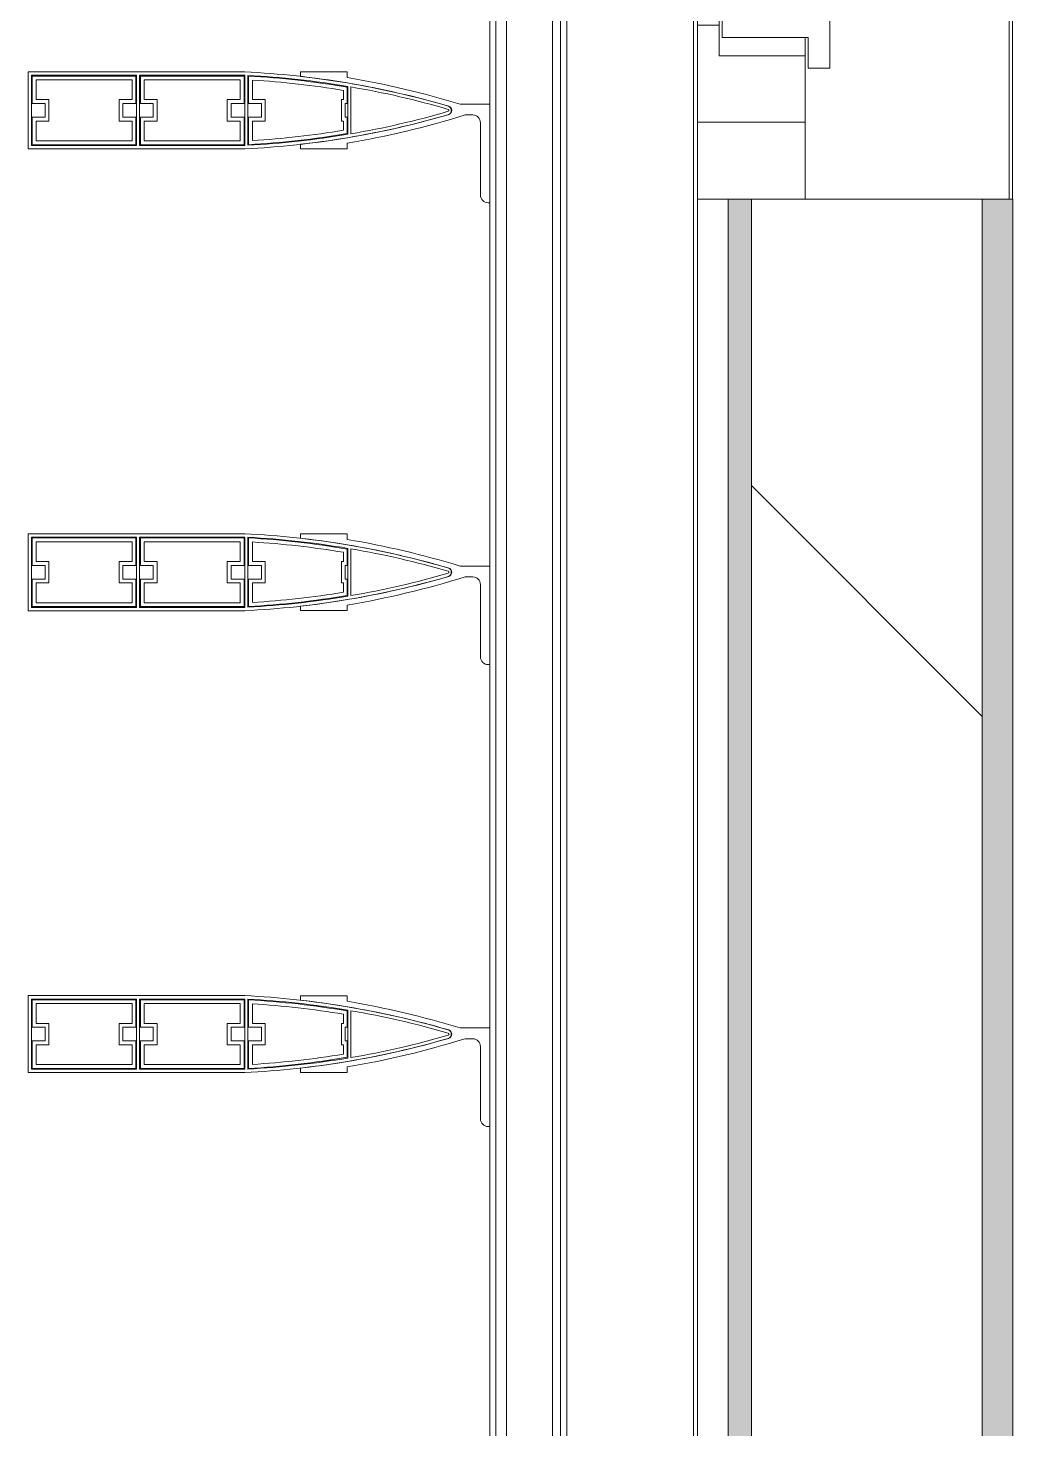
# Model space of a CAD drawing. Header units: millimetres. Extents: x 48966 to 155647, y -43515 to 26217.
# Drawn here: x 56392 to 57032, y -19289 to -18379 of the extents above; entities that cross this region are included whole.
import ezdxf

# ---------------------------------------------------------------- set-up
doc = ezdxf.new("R2010")
doc.units = ezdxf.units.MM
for name, color, linetype, lineweight in [('Каркас_Импост', 7, 'Continuous', 9), ('Обобщенные модели', 7, 'Continuous', 9), ('Обобщенные модели-1', 7, 'Continuous', 18), ('Общие ребра', 7, 'Continuous', 9), ('Окна', 7, 'Continuous', 9), ('Остекление', 7, 'Continuous', 9), ('Перекрытия', 7, 'Continuous', 9), ('Стены', 7, 'Continuous', 9), ('Стены-1', 7, 'Continuous', 18), ('Штриховка разреза-1', 7, 'Continuous', 9)]:
    doc.layers.add(name, color=color, linetype=linetype, lineweight=lineweight)
doc.layers.add('Окна-1', color=7, linetype='Continuous', lineweight=9, true_color=0x804000)
pattern_1 = [(0, (0, 0), (812.8, 203.2), [67.056, -542.544, 67.056, -542.544, -3251.2]), (0, (0, 0), (812.8, 203.2), [-1219.2, 67.056, -1152.144, 67.056, -542.544, -1422.4]), (0, (0, 0), (812.8, 203.2), [-3048, 67.056, -339.344, 67.056, -948.944]), (120, (304.8, 101.6), (-582.37636, 602.30545), [67.056, -542.544, 67.056, -542.544, -3251.2]), (120, (304.8, 101.6), (-582.37636, 602.30545), [-1219.2, 67.056, -1152.144, 67.056, -542.544, -1422.4]), (120, (304.8, 101.6), (-582.37636, 602.30545), [-3048, 67.056, -339.344, 67.056, -948.944]), (240, (406.4, 508), (-230.42364, -805.50545), [67.056, -542.544, 67.056, -542.544, -3251.2]), (240, (406.4, 508), (-230.42364, -805.50545), [-1219.2, 67.056, -1152.144, 67.056, -542.544, -1422.4]), (240, (406.4, 508), (-230.42364, -805.50545), [-3048, 67.056, -339.344, 67.056, -948.944])]
pattern_2 = [(146.31, (18263.91, 56609.08), (-1066.80005, 533.399), [201.168, -1722.033]), (146.31, (18231.91, 56598.42), (-1066.80005, 533.399), [201.168, -1722.033]), (146.31, (18231.91, 56662.42), (-1066.80005, 533.399), [201.168, -1722.033])]

# ---------------------------------------------------------------- blocks, each defined once
blk = doc.blocks.new('Обвязочная балка 1 - Обвязочная балка 1-1451838-План 5-го этажа на отм_ _12_600')
at = {"layer": 'Обобщенные модели'}
for p, q in [((56702.6, 20067.13), (56702.54, -21690.88)), ((56732.42, -21690.88), (56732.47, 20067.13))]:
    blk.add_line(p, q, dxfattribs=at)
at = {"layer": 'Обобщенные модели-1'}
for p, q in [((56691.68, 20067.13), (56691.62, -21690.88)), ((56695.62, -21690.88), (56695.68, 20067.13)), ((56737.68, 20067.13), (56737.62, -21690.88)), ((56741.62, -21690.88), (56741.68, 20067.13))]:
    blk.add_line(p, q, dxfattribs=at)
blk = doc.blocks.new('Профиль ламели318 - Профиль ламели-1539501-План 5-го этажа на отм_ _12_600')
at = {"layer": 'Обобщенные модели-1'}
for p, q in [((64006.85, 24507.07), (64006.85, 24366.17)), ((64056.85, 24507.07), (64006.85, 24507.07)), ((64009.05, 24436.47), (64009.05, 24504.87)), ((64009.05, 24504.87), (64054.65, 24504.87)), ((64054.65, 24504.87), (64054.65, 24436.47)), ((64056.85, 24366.17), (64056.85, 24507.07)), ((64027.4, 24504.37), (64009.55, 24504.37)), ((64009.55, 24504.37), (64009.55, 24436.97)), ((64012.05, 24439.47), (64012.05, 24501.87)), ((64012.05, 24501.87), (64024.9, 24501.87)), ((64024.9, 24501.87), (64024.9, 24493.47)), ((64027.4, 24495.97), (64027.4, 24504.37)), ((64036.3, 24495.97), (64027.4, 24495.97)), ((64054.15, 24504.37), (64036.3, 24504.37)), ((64036.3, 24504.37), (64036.3, 24495.97)), ((64038.8, 24493.47), (64038.8, 24501.87)), ((64038.8, 24501.87), (64051.65, 24501.87)), ((64051.65, 24501.87), (64051.65, 24439.47)), ((64054.15, 24436.97), (64054.15, 24504.37)), ((64024.9, 24493.47), (64038.8, 24493.47)), ((64038.8, 24447.87), (64024.9, 24447.87)), ((64024.9, 24447.87), (64024.9, 24439.47)), ((64027.4, 24436.97), (64027.4, 24445.37)), ((64027.4, 24445.37), (64036.3, 24445.37)), ((64036.3, 24445.37), (64036.3, 24436.97)), ((64038.8, 24439.47), (64038.8, 24447.87)), ((64054.65, 24436.47), (64009.05, 24436.47)), ((64009.05, 24434.57), (64054.65, 24434.57)), ((64009.05, 24366.17), (64009.05, 24434.57)), ((64009.55, 24436.97), (64027.4, 24436.97)), ((64027.4, 24434.07), (64009.55, 24434.07)), ((64009.55, 24434.07), (64009.55, 24366.67)), ((64024.9, 24439.47), (64012.05, 24439.47)), ((64027.4, 24425.67), (64027.4, 24434.07)), ((64036.3, 24436.97), (64054.15, 24436.97)), ((64054.15, 24434.07), (64036.3, 24434.07)), ((64036.3, 24434.07), (64036.3, 24425.67)), ((64051.65, 24439.47), (64038.8, 24439.47)), ((64054.15, 24366.67), (64054.15, 24434.07)), ((64054.65, 24434.57), (64054.65, 24366.17)), ((64012.05, 24369.17), (64012.05, 24431.57)), ((64012.05, 24431.57), (64024.9, 24431.57)), ((64024.9, 24431.57), (64024.9, 24423.17)), ((64024.9, 24423.17), (64038.8, 24423.17)), ((64036.3, 24425.67), (64027.4, 24425.67)), ((64038.8, 24423.17), (64038.8, 24431.57)), ((64038.8, 24431.57), (64051.65, 24431.57)), ((64051.65, 24431.57), (64051.65, 24369.17)), ((64038.8, 24377.57), (64024.9, 24377.57)), ((64024.9, 24377.57), (64024.9, 24369.17)), ((64038.8, 24369.17), (64038.8, 24377.57)), ((64024.9, 24369.17), (64012.05, 24369.17)), ((64027.4, 24366.67), (64027.4, 24375.07)), ((64027.4, 24375.07), (64036.3, 24375.07)), ((64036.3, 24375.07), (64036.3, 24366.67)), ((64051.65, 24369.17), (64038.8, 24369.17)), ((64054.65, 24366.17), (64009.05, 24366.17)), ((64009.15, 24364.27), (64054.55, 24364.27)), ((64009.55, 24366.67), (64027.4, 24366.67)), ((64027.4, 24363.77), (64009.55, 24363.77)), ((64012.2, 24361.27), (64024.9, 24361.27)), ((64024.9, 24361.27), (64024.9, 24352.87)), ((64027.4, 24355.37), (64027.4, 24363.77)), ((64036.3, 24366.67), (64054.15, 24366.67)), ((64054.15, 24363.77), (64036.3, 24363.77)), ((64036.3, 24363.77), (64036.3, 24355.37)), ((64038.8, 24352.87), (64038.8, 24361.27)), ((64038.8, 24361.27), (64051.51, 24361.27)), ((64024.9, 24352.87), (64038.8, 24352.87)), ((64036.3, 24355.37), (64027.4, 24355.37)), ((64009.78, 24330.07), (64006.93, 24330.07)), ((64006.93, 24330.07), (64006.93, 24299.67)), ((64056.78, 24330.07), (64053.92, 24330.07)), ((64056.78, 24299.67), (64056.78, 24330.07)), ((64006.93, 24299.67), (64010.54, 24299.67)), ((64047.38, 24299.17), (64016.33, 24299.17)), ((64016.65, 24297.27), (64047.05, 24297.27)), ((64016.8, 24299.67), (64027.4, 24299.67)), ((64024.9, 24302.17), (64018.88, 24302.17)), ((64038.8, 24303.47), (64024.9, 24303.47)), ((64024.9, 24303.47), (64024.9, 24302.17)), ((64027.4, 24299.67), (64027.4, 24300.97)), ((64027.4, 24300.97), (64036.3, 24300.97)), ((64036.3, 24300.97), (64036.3, 24299.67)), ((64036.3, 24299.67), (64046.9, 24299.67)), ((64038.8, 24302.17), (64038.8, 24303.47)), ((64044.82, 24302.17), (64038.8, 24302.17)), ((64053.16, 24299.67), (64056.78, 24299.67)), ((64028.85, 24223.05), (64028.85, 24218.07)), ((64035.85, 24207.07), (64035.85, 24226.28)), ((63971.85, 24208.07), (63971.85, 24207.07)), ((63971.85, 24207.07), (64035.85, 24207.07)), ((64023.85, 24213.07), (63976.85, 24213.07))]:
    blk.add_line(p, q, dxfattribs=at)
for centre, radius, start, end in [((64580.65, 24394.57), 574.5, 182.83378, 196.22578), ((64580.66, 24394.33), 572.3, 183.01095, 189.5715), ((64580.45, 24395.88), 571.8, 183.21931, 189.68667), ((64580.46, 24395.6), 569.3, 183.45714, 189.44574), ((63483.05, 24394.57), 574.5, 343.77422, 357.16622), ((63483.24, 24395.6), 569.3, 350.55426, 356.54286), ((63483.25, 24395.88), 571.8, 350.31333, 356.78069), ((63483.04, 24394.33), 572.3, 350.4285, 356.98905), ((64580.65, 24394.57), 574.5, 186.44653, 196.25765), ((63483.05, 24394.57), 574.5, 343.74235, 353.55347), ((64577.15, 24394.57), 574.5, 189.50836, 197.37116), ((64548.98, 24386.76), 539.8, 189.54278, 196.43437), ((63514.72, 24386.76), 539.8, 343.56563, 350.45722), ((63486.55, 24394.57), 574.5, 342.96606, 350.49164), ((64031.85, 24235.07), 3, 200, 340), ((64031.85, 24234.53), 2.84, 196.25765, 343.74235), ((64031.85, 24234.22), 0.645, 196.43437, 343.56563), ((64023.85, 24218.07), 5, 270, 0), ((63976.85, 24208.07), 5, 90, 180)]:
    blk.add_arc(centre, radius, start, end, dxfattribs=at)
blk = doc.blocks.new('Профиль ламели319 - Профиль ламели-1539765-План 5-го этажа на отм_ _12_600')
at = {"layer": 'Обобщенные модели-1'}
for p, q in [((64006.85, 24507.07), (64006.85, 24366.17)), ((64056.85, 24507.07), (64006.85, 24507.07)), ((64009.05, 24436.47), (64009.05, 24504.87)), ((64009.05, 24504.87), (64054.65, 24504.87)), ((64054.65, 24504.87), (64054.65, 24436.47)), ((64056.85, 24366.17), (64056.85, 24507.07)), ((64027.4, 24504.37), (64009.55, 24504.37)), ((64009.55, 24504.37), (64009.55, 24436.97)), ((64012.05, 24439.47), (64012.05, 24501.87)), ((64012.05, 24501.87), (64024.9, 24501.87)), ((64024.9, 24501.87), (64024.9, 24493.47)), ((64027.4, 24495.97), (64027.4, 24504.37)), ((64036.3, 24495.97), (64027.4, 24495.97)), ((64054.15, 24504.37), (64036.3, 24504.37)), ((64036.3, 24504.37), (64036.3, 24495.97)), ((64038.8, 24493.47), (64038.8, 24501.87)), ((64038.8, 24501.87), (64051.65, 24501.87)), ((64051.65, 24501.87), (64051.65, 24439.47)), ((64054.15, 24436.97), (64054.15, 24504.37)), ((64024.9, 24493.47), (64038.8, 24493.47)), ((64038.8, 24447.87), (64024.9, 24447.87)), ((64024.9, 24447.87), (64024.9, 24439.47)), ((64027.4, 24436.97), (64027.4, 24445.37)), ((64027.4, 24445.37), (64036.3, 24445.37)), ((64036.3, 24445.37), (64036.3, 24436.97)), ((64038.8, 24439.47), (64038.8, 24447.87)), ((64054.65, 24436.47), (64009.05, 24436.47)), ((64009.05, 24434.57), (64054.65, 24434.57)), ((64009.05, 24366.17), (64009.05, 24434.57)), ((64009.55, 24436.97), (64027.4, 24436.97)), ((64027.4, 24434.07), (64009.55, 24434.07)), ((64009.55, 24434.07), (64009.55, 24366.67)), ((64024.9, 24439.47), (64012.05, 24439.47)), ((64027.4, 24425.67), (64027.4, 24434.07)), ((64036.3, 24436.97), (64054.15, 24436.97)), ((64054.15, 24434.07), (64036.3, 24434.07)), ((64036.3, 24434.07), (64036.3, 24425.67)), ((64051.65, 24439.47), (64038.8, 24439.47)), ((64054.15, 24366.67), (64054.15, 24434.07)), ((64054.65, 24434.57), (64054.65, 24366.17)), ((64012.05, 24369.17), (64012.05, 24431.57)), ((64012.05, 24431.57), (64024.9, 24431.57)), ((64024.9, 24431.57), (64024.9, 24423.17)), ((64024.9, 24423.17), (64038.8, 24423.17)), ((64036.3, 24425.67), (64027.4, 24425.67)), ((64038.8, 24423.17), (64038.8, 24431.57)), ((64038.8, 24431.57), (64051.65, 24431.57)), ((64051.65, 24431.57), (64051.65, 24369.17)), ((64038.8, 24377.57), (64024.9, 24377.57)), ((64024.9, 24377.57), (64024.9, 24369.17)), ((64038.8, 24369.17), (64038.8, 24377.57)), ((64024.9, 24369.17), (64012.05, 24369.17)), ((64027.4, 24366.67), (64027.4, 24375.07)), ((64027.4, 24375.07), (64036.3, 24375.07)), ((64036.3, 24375.07), (64036.3, 24366.67)), ((64051.65, 24369.17), (64038.8, 24369.17)), ((64054.65, 24366.17), (64009.05, 24366.17)), ((64009.15, 24364.27), (64054.55, 24364.27)), ((64009.55, 24366.67), (64027.4, 24366.67)), ((64027.4, 24363.77), (64009.55, 24363.77)), ((64012.2, 24361.27), (64024.9, 24361.27)), ((64024.9, 24361.27), (64024.9, 24352.87)), ((64027.4, 24355.37), (64027.4, 24363.77)), ((64036.3, 24366.67), (64054.15, 24366.67)), ((64054.15, 24363.77), (64036.3, 24363.77)), ((64036.3, 24363.77), (64036.3, 24355.37)), ((64038.8, 24352.87), (64038.8, 24361.27)), ((64038.8, 24361.27), (64051.51, 24361.27)), ((64024.9, 24352.87), (64038.8, 24352.87)), ((64036.3, 24355.37), (64027.4, 24355.37)), ((64009.78, 24330.07), (64006.93, 24330.07)), ((64006.93, 24330.07), (64006.93, 24299.67)), ((64056.78, 24330.07), (64053.92, 24330.07)), ((64056.78, 24299.67), (64056.78, 24330.07)), ((64006.93, 24299.67), (64010.54, 24299.67)), ((64047.38, 24299.17), (64016.33, 24299.17)), ((64016.65, 24297.27), (64047.05, 24297.27)), ((64016.8, 24299.67), (64027.4, 24299.67)), ((64024.9, 24302.17), (64018.88, 24302.17)), ((64038.8, 24303.47), (64024.9, 24303.47)), ((64024.9, 24303.47), (64024.9, 24302.17)), ((64027.4, 24299.67), (64027.4, 24300.97)), ((64027.4, 24300.97), (64036.3, 24300.97)), ((64036.3, 24300.97), (64036.3, 24299.67)), ((64036.3, 24299.67), (64046.9, 24299.67)), ((64038.8, 24302.17), (64038.8, 24303.47)), ((64044.82, 24302.17), (64038.8, 24302.17)), ((64053.16, 24299.67), (64056.78, 24299.67)), ((64028.85, 24223.05), (64028.85, 24218.07)), ((64035.85, 24207.07), (64035.85, 24226.28)), ((63971.85, 24208.07), (63971.85, 24207.07)), ((63971.85, 24207.07), (64035.85, 24207.07)), ((64023.85, 24213.07), (63976.85, 24213.07))]:
    blk.add_line(p, q, dxfattribs=at)
for centre, radius, start, end in [((64580.65, 24394.57), 574.5, 182.83378, 196.22578), ((64580.66, 24394.33), 572.3, 183.01095, 189.5715), ((64580.45, 24395.88), 571.8, 183.21931, 189.68667), ((64580.46, 24395.6), 569.3, 183.45714, 189.44574), ((63483.05, 24394.57), 574.5, 343.77422, 357.16622), ((63483.24, 24395.6), 569.3, 350.55426, 356.54286), ((63483.25, 24395.88), 571.8, 350.31333, 356.78069), ((63483.04, 24394.33), 572.3, 350.4285, 356.98905), ((64580.65, 24394.57), 574.5, 186.44653, 196.25765), ((63483.05, 24394.57), 574.5, 343.74235, 353.55347), ((64577.15, 24394.57), 574.5, 189.50836, 197.37116), ((64548.98, 24386.76), 539.8, 189.54278, 196.43437), ((63514.72, 24386.76), 539.8, 343.56563, 350.45722), ((63486.55, 24394.57), 574.5, 342.96606, 350.49164), ((64031.85, 24235.07), 3, 200, 340), ((64031.85, 24234.53), 2.84, 196.25765, 343.74235), ((64031.85, 24234.22), 0.645, 196.43437, 343.56563), ((64023.85, 24218.07), 5, 270, 0), ((63976.85, 24208.07), 5, 90, 180)]:
    blk.add_arc(centre, radius, start, end, dxfattribs=at)
blk = doc.blocks.new('Профиль ламели320 - Профиль ламели-1540029-План 5-го этажа на отм_ _12_600')
at = {"layer": 'Обобщенные модели-1'}
for p, q in [((64006.85, 24507.07), (64006.85, 24366.17)), ((64056.85, 24507.07), (64006.85, 24507.07)), ((64009.05, 24436.47), (64009.05, 24504.87)), ((64009.05, 24504.87), (64054.65, 24504.87)), ((64054.65, 24504.87), (64054.65, 24436.47)), ((64056.85, 24366.17), (64056.85, 24507.07)), ((64027.4, 24504.37), (64009.55, 24504.37)), ((64009.55, 24504.37), (64009.55, 24436.97)), ((64012.05, 24439.47), (64012.05, 24501.87)), ((64012.05, 24501.87), (64024.9, 24501.87)), ((64024.9, 24501.87), (64024.9, 24493.47)), ((64027.4, 24495.97), (64027.4, 24504.37)), ((64036.3, 24495.97), (64027.4, 24495.97)), ((64054.15, 24504.37), (64036.3, 24504.37)), ((64036.3, 24504.37), (64036.3, 24495.97)), ((64038.8, 24493.47), (64038.8, 24501.87)), ((64038.8, 24501.87), (64051.65, 24501.87)), ((64051.65, 24501.87), (64051.65, 24439.47)), ((64054.15, 24436.97), (64054.15, 24504.37)), ((64024.9, 24493.47), (64038.8, 24493.47)), ((64038.8, 24447.87), (64024.9, 24447.87)), ((64024.9, 24447.87), (64024.9, 24439.47)), ((64027.4, 24436.97), (64027.4, 24445.37)), ((64027.4, 24445.37), (64036.3, 24445.37)), ((64036.3, 24445.37), (64036.3, 24436.97)), ((64038.8, 24439.47), (64038.8, 24447.87)), ((64054.65, 24436.47), (64009.05, 24436.47)), ((64009.05, 24434.57), (64054.65, 24434.57)), ((64009.05, 24366.17), (64009.05, 24434.57)), ((64009.55, 24436.97), (64027.4, 24436.97)), ((64027.4, 24434.07), (64009.55, 24434.07)), ((64009.55, 24434.07), (64009.55, 24366.67)), ((64024.9, 24439.47), (64012.05, 24439.47)), ((64027.4, 24425.67), (64027.4, 24434.07)), ((64036.3, 24436.97), (64054.15, 24436.97)), ((64054.15, 24434.07), (64036.3, 24434.07)), ((64036.3, 24434.07), (64036.3, 24425.67)), ((64051.65, 24439.47), (64038.8, 24439.47)), ((64054.15, 24366.67), (64054.15, 24434.07)), ((64054.65, 24434.57), (64054.65, 24366.17)), ((64012.05, 24369.17), (64012.05, 24431.57)), ((64012.05, 24431.57), (64024.9, 24431.57)), ((64024.9, 24431.57), (64024.9, 24423.17)), ((64024.9, 24423.17), (64038.8, 24423.17)), ((64036.3, 24425.67), (64027.4, 24425.67)), ((64038.8, 24423.17), (64038.8, 24431.57)), ((64038.8, 24431.57), (64051.65, 24431.57)), ((64051.65, 24431.57), (64051.65, 24369.17)), ((64038.8, 24377.57), (64024.9, 24377.57)), ((64024.9, 24377.57), (64024.9, 24369.17)), ((64038.8, 24369.17), (64038.8, 24377.57)), ((64024.9, 24369.17), (64012.05, 24369.17)), ((64027.4, 24366.67), (64027.4, 24375.07)), ((64027.4, 24375.07), (64036.3, 24375.07)), ((64036.3, 24375.07), (64036.3, 24366.67)), ((64051.65, 24369.17), (64038.8, 24369.17)), ((64054.65, 24366.17), (64009.05, 24366.17)), ((64009.15, 24364.27), (64054.55, 24364.27)), ((64009.55, 24366.67), (64027.4, 24366.67)), ((64027.4, 24363.77), (64009.55, 24363.77)), ((64012.2, 24361.27), (64024.9, 24361.27)), ((64024.9, 24361.27), (64024.9, 24352.87)), ((64027.4, 24355.37), (64027.4, 24363.77)), ((64036.3, 24366.67), (64054.15, 24366.67)), ((64054.15, 24363.77), (64036.3, 24363.77)), ((64036.3, 24363.77), (64036.3, 24355.37)), ((64038.8, 24352.87), (64038.8, 24361.27)), ((64038.8, 24361.27), (64051.51, 24361.27)), ((64024.9, 24352.87), (64038.8, 24352.87)), ((64036.3, 24355.37), (64027.4, 24355.37)), ((64009.78, 24330.07), (64006.93, 24330.07)), ((64006.93, 24330.07), (64006.93, 24299.67)), ((64056.78, 24330.07), (64053.92, 24330.07)), ((64056.78, 24299.67), (64056.78, 24330.07)), ((64006.93, 24299.67), (64010.54, 24299.67)), ((64047.38, 24299.17), (64016.33, 24299.17)), ((64016.65, 24297.27), (64047.05, 24297.27)), ((64016.8, 24299.67), (64027.4, 24299.67)), ((64024.9, 24302.17), (64018.88, 24302.17)), ((64038.8, 24303.47), (64024.9, 24303.47)), ((64024.9, 24303.47), (64024.9, 24302.17)), ((64027.4, 24299.67), (64027.4, 24300.97)), ((64027.4, 24300.97), (64036.3, 24300.97)), ((64036.3, 24300.97), (64036.3, 24299.67)), ((64036.3, 24299.67), (64046.9, 24299.67)), ((64038.8, 24302.17), (64038.8, 24303.47)), ((64044.82, 24302.17), (64038.8, 24302.17)), ((64053.16, 24299.67), (64056.78, 24299.67)), ((64028.85, 24223.05), (64028.85, 24218.07)), ((64035.85, 24207.07), (64035.85, 24226.28)), ((63971.85, 24208.07), (63971.85, 24207.07)), ((63971.85, 24207.07), (64035.85, 24207.07)), ((64023.85, 24213.07), (63976.85, 24213.07))]:
    blk.add_line(p, q, dxfattribs=at)
for centre, radius, start, end in [((64580.65, 24394.57), 574.5, 182.83378, 196.22578), ((64580.66, 24394.33), 572.3, 183.01095, 189.5715), ((64580.45, 24395.88), 571.8, 183.21931, 189.68667), ((64580.46, 24395.6), 569.3, 183.45714, 189.44574), ((63483.05, 24394.57), 574.5, 343.77422, 357.16622), ((63483.24, 24395.6), 569.3, 350.55426, 356.54286), ((63483.25, 24395.88), 571.8, 350.31333, 356.78069), ((63483.04, 24394.33), 572.3, 350.4285, 356.98905), ((64580.65, 24394.57), 574.5, 186.44653, 196.25765), ((63483.05, 24394.57), 574.5, 343.74235, 353.55347), ((64577.15, 24394.57), 574.5, 189.50836, 197.37116), ((64548.98, 24386.76), 539.8, 189.54278, 196.43437), ((63514.72, 24386.76), 539.8, 343.56563, 350.45722), ((63486.55, 24394.57), 574.5, 342.96606, 350.49164), ((64031.85, 24235.07), 3, 200, 340), ((64031.85, 24234.53), 2.84, 196.25765, 343.74235), ((64031.85, 24234.22), 0.645, 196.43437, 343.56563), ((64023.85, 24218.07), 5, 270, 0), ((63976.85, 24208.07), 5, 90, 180)]:
    blk.add_arc(centre, radius, start, end, dxfattribs=at)
blk = doc.blocks.new('Окно 2-Распашное - Один переплет с многокамерным стеклопакетом - 30674-99 - ОК-1 1200-1800-V64-План 5-го этажа на отм_ _12_600')
at = {"layer": 'Остекление'}
h = blk.add_hatch(dxfattribs=at)
h.set_pattern_fill('FP_34', color=256, style=0, pattern_type=2)
h.set_pattern_definition(pattern_2)
h.paths.add_polyline_path([(-458, 62.5), (-70, 62.5), (-70, 66.5), (-458, 66.5)], flags=0)
h.paths.add_polyline_path([(-458, 34.5), (-70, 34.5), (-70, 38.5), (-458, 38.5)], flags=0)
h = blk.add_hatch(dxfattribs=at)
h.set_pattern_fill('FP_34', color=256, style=0, pattern_type=2)
h.set_pattern_definition(pattern_2)
h.paths.add_polyline_path([(70, 66.5), (70, 62.5), (458, 62.5), (458, 66.5), (305.52, 66.5)], flags=0)
h.paths.add_polyline_path([(70, 38.5), (70, 34.5), (458, 34.5), (458, 38.5), (305.52, 38.5)], flags=0)
at = {"layer": 'Каркас_Импост'}
for p, q in [((-550, 102.5), (-550, 32.5)), ((-487, 102.5), (-550, 102.5)), ((-487, 88.5), (-487, 102.5)), ((-487, 102.5), (-41, 102.5)), ((-487, 88.5), (-487, 102.5)), ((41, 102.5), (-41, 102.5)), ((-41, 102.5), (-41, 88.5)), ((-41, 88.5), (-41, 102.5)), ((41, 88.5), (41, 102.5)), ((41, 102.5), (487, 102.5)), ((41, 102.5), (41, 88.5)), ((550, 102.5), (487, 102.5)), ((487, 102.5), (487, 88.5)), ((487, 102.5), (487, 88.5)), ((550, 32.5), (550, 102.5)), ((-507, 32.5), (-507, 88.5)), ((-507, 88.5), (-487, 88.5)), ((-21, 88.5), (-507, 88.5)), ((-507, 32.5), (-507, 88.5)), ((-438, 86.5), (-495, 86.5)), ((-495, 86.5), (-495, 30.5)), ((-41, 88.5), (-487, 88.5)), ((-438, 66.5), (-438, 86.5)), ((-90, 86.5), (-438, 86.5)), ((-438, 86.5), (-438, 66.5)), ((-33, 86.5), (-90, 86.5)), ((-90, 86.5), (-90, 66.5)), ((-90, 86.5), (-90, 66.5)), ((-41, 88.5), (-21, 88.5)), ((-33, 30.5), (-33, 86.5)), ((-21, 88.5), (-21, 32.5)), ((-21, 32.5), (-21, 88.5)), ((21, 32.5), (21, 88.5)), ((21, 88.5), (41, 88.5)), ((21, 88.5), (21, 32.5)), ((507, 88.5), (21, 88.5)), ((90, 86.5), (33, 86.5)), ((33, 86.5), (33, 30.5)), ((487, 88.5), (41, 88.5)), ((90, 66.5), (90, 86.5)), ((90, 66.5), (90, 86.5)), ((438, 86.5), (90, 86.5)), ((438, 86.5), (438, 66.5)), ((495, 86.5), (438, 86.5)), ((438, 66.5), (438, 86.5)), ((487, 88.5), (507, 88.5)), ((495, 30.5), (495, 86.5)), ((507, 88.5), (507, 32.5)), ((507, 88.5), (507, 32.5)), ((-458, 34.5), (-458, 66.5)), ((-458, 66.5), (-438, 66.5)), ((-70, 66.5), (-458, 66.5)), ((-458, 66.5), (-458, 34.5)), ((-438, 66.5), (-90, 66.5)), ((-90, 66.5), (-70, 66.5)), ((-70, 66.5), (-70, 34.5)), ((-70, 66.5), (-70, 34.5)), ((70, 34.5), (70, 66.5)), ((70, 66.5), (90, 66.5)), ((458, 66.5), (70, 66.5)), ((70, 34.5), (70, 66.5)), ((90, 66.5), (438, 66.5)), ((438, 66.5), (458, 66.5)), ((458, 66.5), (458, 34.5)), ((458, 34.5), (458, 66.5)), ((-550, 32.5), (-507, 32.5)), ((-495, 30.5), (-515, 30.5)), ((-515, 30.5), (-515, 16.5)), ((-495, 32.5), (-507, 32.5)), ((-438, 34.5), (-458, 34.5)), ((-458, 34.5), (-70, 34.5)), ((-438, 16.5), (-438, 34.5)), ((-90, 34.5), (-438, 34.5)), ((-438, 34.5), (-438, 16.5)), ((-70, 34.5), (-90, 34.5)), ((-90, 34.5), (-90, 16.5)), ((-90, 34.5), (-90, 16.5)), ((-21, 32.5), (-33, 32.5)), ((-13, 30.5), (-33, 30.5)), ((-21, 32.5), (21, 32.5)), ((-13, 16.5), (-13, 30.5)), ((33, 30.5), (13, 30.5)), ((13, 30.5), (13, 16.5)), ((32.06, 32.5), (21, 32.5)), ((90, 34.5), (70, 34.5)), ((70, 34.5), (458, 34.5)), ((90, 16.5), (90, 34.5)), ((90, 16.5), (90, 34.5)), ((438, 34.5), (90, 34.5)), ((458, 34.5), (438, 34.5)), ((438, 34.5), (438, 16.5)), ((438, 16.5), (438, 34.5)), ((507, 32.5), (495, 32.5)), ((515, 30.5), (495, 30.5)), ((507, 32.5), (550, 32.5)), ((515, 16.5), (515, 30.5)), ((-515, 16.5), (-438, 16.5)), ((-438, 16.5), (-90, 16.5)), ((-90, 16.5), (-13, 16.5)), ((13, 16.5), (90, 16.5)), ((90, 16.5), (438, 16.5)), ((438, 16.5), (515, 16.5))]:
    blk.add_line(p, q, dxfattribs=at)
at = {"layer": 'Окна'}
for p, q in [((-437.59, 102.5), (-487, 102.5)), ((-487, 102.5), (-474.65, 102.5)), ((-53.33, 102.5), (-41, 102.5)), ((53.33, 102.5), (41, 102.5)), ((438.23, 102.5), (487, 102.5)), ((487, 102.5), (474.82, 102.5)), ((-70, 62.5), (-458, 62.5)), ((-458, 52.5), (-458, 62.5)), ((-85, 62.5), (-443, 62.5)), ((-70, 62.5), (-70, 52.5)), ((70, 52.5), (70, 62.5)), ((458, 62.5), (70, 62.5)), ((443, 62.5), (85, 62.5)), ((458, 62.5), (458, 52.5)), ((-458, 52.5), (-70, 52.5)), ((-70, 48.5), (-458, 48.5)), ((-458, 38.5), (-458, 48.5)), ((-443, 52.5), (-85, 52.5)), ((-85, 48.5), (-443, 48.5)), ((-70, 48.5), (-70, 38.5)), ((70, 52.5), (458, 52.5)), ((70, 38.5), (70, 48.5)), ((458, 48.5), (70, 48.5)), ((85, 52.5), (443, 52.5)), ((443, 48.5), (85, 48.5)), ((458, 48.5), (458, 38.5)), ((-458, 38.5), (-70, 38.5)), ((-443, 38.5), (-85, 38.5)), ((70, 38.5), (458, 38.5)), ((85, 38.5), (443, 38.5))]:
    blk.add_line(p, q, dxfattribs=at)
at = {"layer": 'Окна-1'}
for p, q in [((-600, 102.5), (-600, 32.5)), ((-550, 102.5), (-600, 102.5)), ((-550, 32.5), (-550, 102.5)), ((550, 102.5), (-550, 102.5)), ((-550, 32.5), (-550, 102.5)), ((600, 102.5), (550, 102.5)), ((550, 102.5), (550, 32.5)), ((550, 32.5), (550, 102.5)), ((600, 32.5), (600, 102.5)), ((-600, 32.5), (-550, 32.5)), ((-550, 32.5), (-495, 32.5)), ((-33, 32.5), (32.06, 32.5)), ((495, 32.5), (550, 32.5)), ((550, 32.5), (600, 32.5))]:
    blk.add_line(p, q, dxfattribs=at)
at = {"layer": 'Остекление'}
for p, q in [((-70, 66.5), (-458, 66.5)), ((-458, 66.5), (-458, 62.5)), ((-70, 62.5), (-70, 66.5)), ((70, 66.5), (70, 62.5)), ((458, 66.5), (70, 66.5)), ((458, 62.5), (458, 66.5)), ((-458, 62.5), (-70, 62.5)), ((70, 62.5), (458, 62.5)), ((-70, 52.5), (-458, 52.5)), ((-458, 52.5), (-458, 48.5)), ((-458, 48.5), (-70, 48.5)), ((-70, 48.5), (-70, 52.5)), ((70, 52.5), (70, 48.5)), ((458, 52.5), (70, 52.5)), ((70, 48.5), (458, 48.5)), ((458, 48.5), (458, 52.5)), ((-70, 38.5), (-458, 38.5)), ((-458, 38.5), (-458, 34.5)), ((-70, 34.5), (-70, 38.5)), ((70, 38.5), (70, 34.5)), ((458, 38.5), (70, 38.5)), ((458, 34.5), (458, 38.5)), ((-458, 34.5), (-70, 34.5)), ((70, 34.5), (458, 34.5))]:
    blk.add_line(p, q, dxfattribs=at)

msp = doc.modelspace()

# ---------------------------------------------------------------- hatches: boundary and pattern name
at = {"layer": 'Штриховка разреза-1'}
h = msp.add_hatch(dxfattribs=at)
h.set_pattern_fill('FP_8', color=256, style=0, pattern_type=2)
h.set_pattern_definition(pattern_1)
h.paths.add_polyline_path([(56861.62, -20890.53), (56861.62, -18490.53), (56846.62, -18490.53), (56846.62, -20890.53)], flags=0)
h.paths.add_polyline_path([(56846.62, -17290.53), (56861.62, -17290.53), (56861.62, -14890.53), (56846.62, -14890.53), (56846.62, -17038.11)], flags=0)
h.paths.add_polyline_path([(56861.62, -13690.53), (56861.62, -12490.53), (56846.62, -12490.53), (56846.62, -13690.53)], flags=0)
h.paths.add_polyline_path([(56846.62, -11290.53), (56861.62, -11290.53), (56861.62, -8890.53), (56846.62, -8890.53), (56846.62, -11022.13)], flags=0)
h.paths.add_polyline_path([(56861.62, -7690.53), (56861.62, -6490.53), (56846.62, -6490.53), (56846.62, -7690.53)], flags=0)
h.paths.add_polyline_path([(56861.62, -5290.53), (56861.62, -2890.53), (56846.62, -2890.53), (56846.62, -5290.53)], flags=0)
h.paths.add_polyline_path([(56861.62, -1690.53), (56861.62, -490.53), (56846.62, -490.53), (56846.62, -1690.53)], flags=0)
h.paths.add_polyline_path([(56846.62, 709.47), (56861.62, 709.47), (56861.62, 3109.47), (56846.62, 3109.47), (56846.62, 736.39)], flags=0)
h.paths.add_polyline_path([(56846.62, 4309.47), (56861.62, 4309.47), (56861.62, 6709.47), (56846.62, 6709.47), (56846.62, 4564.74)], flags=0)
h.paths.add_polyline_path([(56861.62, 7909.47), (56861.62, 9109.47), (56846.62, 9109.47), (56846.62, 7909.47), (56857.87, 7909.47)], flags=0)
h.paths.add_polyline_path([(56846.62, 10309.47), (56861.62, 10309.47), (56861.62, 13949.47), (56846.62, 13949.47), (56846.62, 10580.72)], flags=0)
h.paths.add_polyline_path([(56861.62, 15149.47), (56861.62, 17509.47), (56846.62, 17509.47), (56846.62, 15149.47)], flags=0)
h.paths.add_polyline_path([(56846.62, 18709.47), (56861.62, 18709.47), (56860.21, 19991.03), (56846.62, 19991.03), (56846.62, 18784.34)], flags=0)
h = msp.add_hatch(dxfattribs=at)
h.set_pattern_fill('FP_9', color=256, style=0, pattern_type=2)
h.set_pattern_definition([(45, (0, 0), (-707.107, 707.107), []), (135, (0, 0), (-707.107, -707.107), [])])
h.paths.add_polyline_path([(56896.62, -20890.53), (57011.62, -20890.53), (57011.62, -18490.53), (56861.62, -18490.53), (56861.62, -20890.53)], flags=0)
h.paths.add_polyline_path([(56896.62, -17290.53), (57011.62, -17290.53), (57011.62, -14890.53), (56861.62, -14890.53), (56861.62, -17290.53)], flags=0)
h.paths.add_polyline_path([(56896.62, -13690.53), (57011.62, -13690.53), (57011.62, -12490.53), (56861.62, -12490.53), (56861.62, -13690.53)], flags=0)
h.paths.add_polyline_path([(56896.62, -11290.53), (57011.62, -11290.53), (57011.62, -8890.53), (56861.62, -8890.53), (56861.62, -11290.53)], flags=0)
h.paths.add_polyline_path([(56896.62, -7690.53), (57011.62, -7690.53), (57011.62, -6490.53), (56861.62, -6490.53), (56861.62, -7690.53)], flags=0)
h.paths.add_polyline_path([(56896.62, -5290.53), (57011.62, -5290.53), (57011.62, -2890.53), (56861.62, -2890.53), (56861.62, -5290.53)], flags=0)
h.paths.add_polyline_path([(56861.62, -1690.53), (57011.62, -1690.53), (57011.62, -490.53), (56861.62, -490.53), (56861.62, -1451.24)], flags=0)
h.paths.add_polyline_path([(56896.62, 709.47), (57011.62, 709.47), (57011.62, 3109.47), (56861.62, 3109.47), (56861.62, 709.47)], flags=0)
h.paths.add_polyline_path([(56896.62, 4309.47), (57011.62, 4309.47), (57011.62, 9109.47), (56861.62, 9109.47), (56861.62, 7909.47), (56896.62, 7909.47), (56898.62, 7824.47), (56912.62, 7824.47), (56912.62, 7322.47), (56898.62, 7322.47), (56898.62, 7296.47), (56912.62, 7296.47), (56912.62, 6794.47), (56898.62, 6794.47), (56896.62, 6709.47), (56861.62, 6709.47), (56861.62, 4309.47)], flags=0)
h.paths.add_polyline_path([(56896.62, 10309.47), (57011.62, 10309.47), (57011.62, 13949.47), (56861.62, 13949.47), (56861.62, 10309.47)], flags=0)
h.paths.add_polyline_path([(56861.62, 15149.47), (57011.62, 15149.47), (57011.62, 17509.47), (56861.62, 17509.47), (56861.62, 15229.44)], flags=0)
h.paths.add_polyline_path([(56896.62, 18709.47), (57011.62, 18709.47), (57010.21, 19991.03), (56861.62, 19991.03), (56861.62, 18709.47)], flags=0)
h = msp.add_hatch(dxfattribs=at)
h.set_pattern_fill('FP_8', color=256, style=0, pattern_type=2)
h.set_pattern_definition(pattern_1)
h.paths.add_polyline_path([(57031.62, -20890.53), (57031.62, -18490.53), (57011.62, -18490.53), (57011.62, -20890.53)], flags=0)
h.paths.add_polyline_path([(57031.62, -17290.53), (57031.62, -14890.53), (57011.62, -14890.53), (57011.62, -17290.53)], flags=0)
h.paths.add_polyline_path([(57031.62, -13690.53), (57031.62, -12490.53), (57011.62, -12490.53), (57011.62, -13690.53)], flags=0)
h.paths.add_polyline_path([(57031.62, -11290.53), (57031.62, -8890.53), (57011.62, -8890.53), (57011.62, -11290.53)], flags=0)
h.paths.add_polyline_path([(57011.62, -7690.53), (57031.62, -7690.53), (57031.62, -6490.53), (57011.62, -6490.53), (57011.62, -7467.23)], flags=0)
h.paths.add_polyline_path([(57031.62, -5290.53), (57031.62, -2890.53), (57011.62, -2890.53), (57011.62, -5290.53)], flags=0)
h.paths.add_polyline_path([(57011.62, -1690.53), (57031.62, -1690.53), (57031.62, -490.53), (57011.62, -490.53), (57011.62, -1451.24)], flags=0)
h.paths.add_polyline_path([(57011.62, 709.47), (57031.62, 709.47), (57031.62, 3109.47), (57011.62, 3109.47), (57011.62, 736.39)], flags=0)
h.paths.add_polyline_path([(57031.62, 4309.47), (57031.62, 9109.47), (57011.62, 9109.47), (57011.62, 4309.47)], flags=0)
h.paths.add_polyline_path([(57011.62, 10309.47), (57031.62, 10309.47), (57031.62, 13949.47), (57011.62, 13949.47), (57011.62, 10580.72)], flags=0)
h.paths.add_polyline_path([(57031.62, 15149.47), (57031.62, 17509.47), (57011.62, 17509.47), (57011.62, 15149.47)], flags=0)
h.paths.add_polyline_path([(57031.62, 18709.47), (57030.21, 19991.03), (57011.62, 19991.03), (57011.62, 18709.47)], flags=0)

# ---------------------------------------------------------------- linework, layer by layer
at = {"layer": 'Общие ребра'}
for p, q in [((56846.62, -20890.53), (56846.62, -18490.53)), ((56861.62, -20890.53), (56861.62, -18490.53)), ((57011.62, -20890.53), (57011.62, -18490.53))]:
    msp.add_line(p, q, dxfattribs=at)
at = {"layer": 'Перекрытия'}
msp.add_line((57031.25, -17290.53), (57031.25, -18490.53), dxfattribs=at)
at = {"layer": 'Стены'}
for p, q in [((56824.12, -21673.27), (56824.12, 20877.67)), ((57029.12, -17290.53), (57029.12, -18490.53))]:
    msp.add_line(p, q, dxfattribs=at)
at = {"layer": 'Стены-1'}
for p, q in [((56826.62, -18490.53), (56826.62, -20890.53)), ((57031.62, -18490.53), (56826.62, -18490.53)), ((57031.62, -20890.53), (57031.62, -18490.53))]:
    msp.add_line(p, q, dxfattribs=at)

# ---------------------------------------------------------------- block references
at = {"layer": 'Обобщенные модели'}
msp.add_blockref('Обвязочная балка 1 - Обвязочная балка 1-1451838-План 5-го этажа на отм_ _12_600', (0, 0), dxfattribs=at)
at = {"layer": 'Обобщенные модели', "rotation": 90}
for name, p in [('Профиль ламели320 - Профиль ламели-1540029-План 5-го этажа на отм_ _12_600', (80898.69, -82464.73)), ('Профиль ламели319 - Профиль ламели-1539765-План 5-го этажа на отм_ _12_600', (80898.69, -82764.73)), ('Профиль ламели318 - Профиль ламели-1539501-План 5-го этажа на отм_ _12_600', (80898.69, -83064.73))]:
    msp.add_blockref(name, p, dxfattribs=at)
at = {"layer": 'Окна', "rotation": 89.99999999999991}
msp.add_blockref('Окно 2-Распашное - Один переплет с многокамерным стеклопакетом - 30674-99 - ОК-1 1200-1800-V64-План 5-го этажа на отм_ _12_600', (56929.12, -17890.53), dxfattribs=at)

doc.saveas('drawing.dxf')
